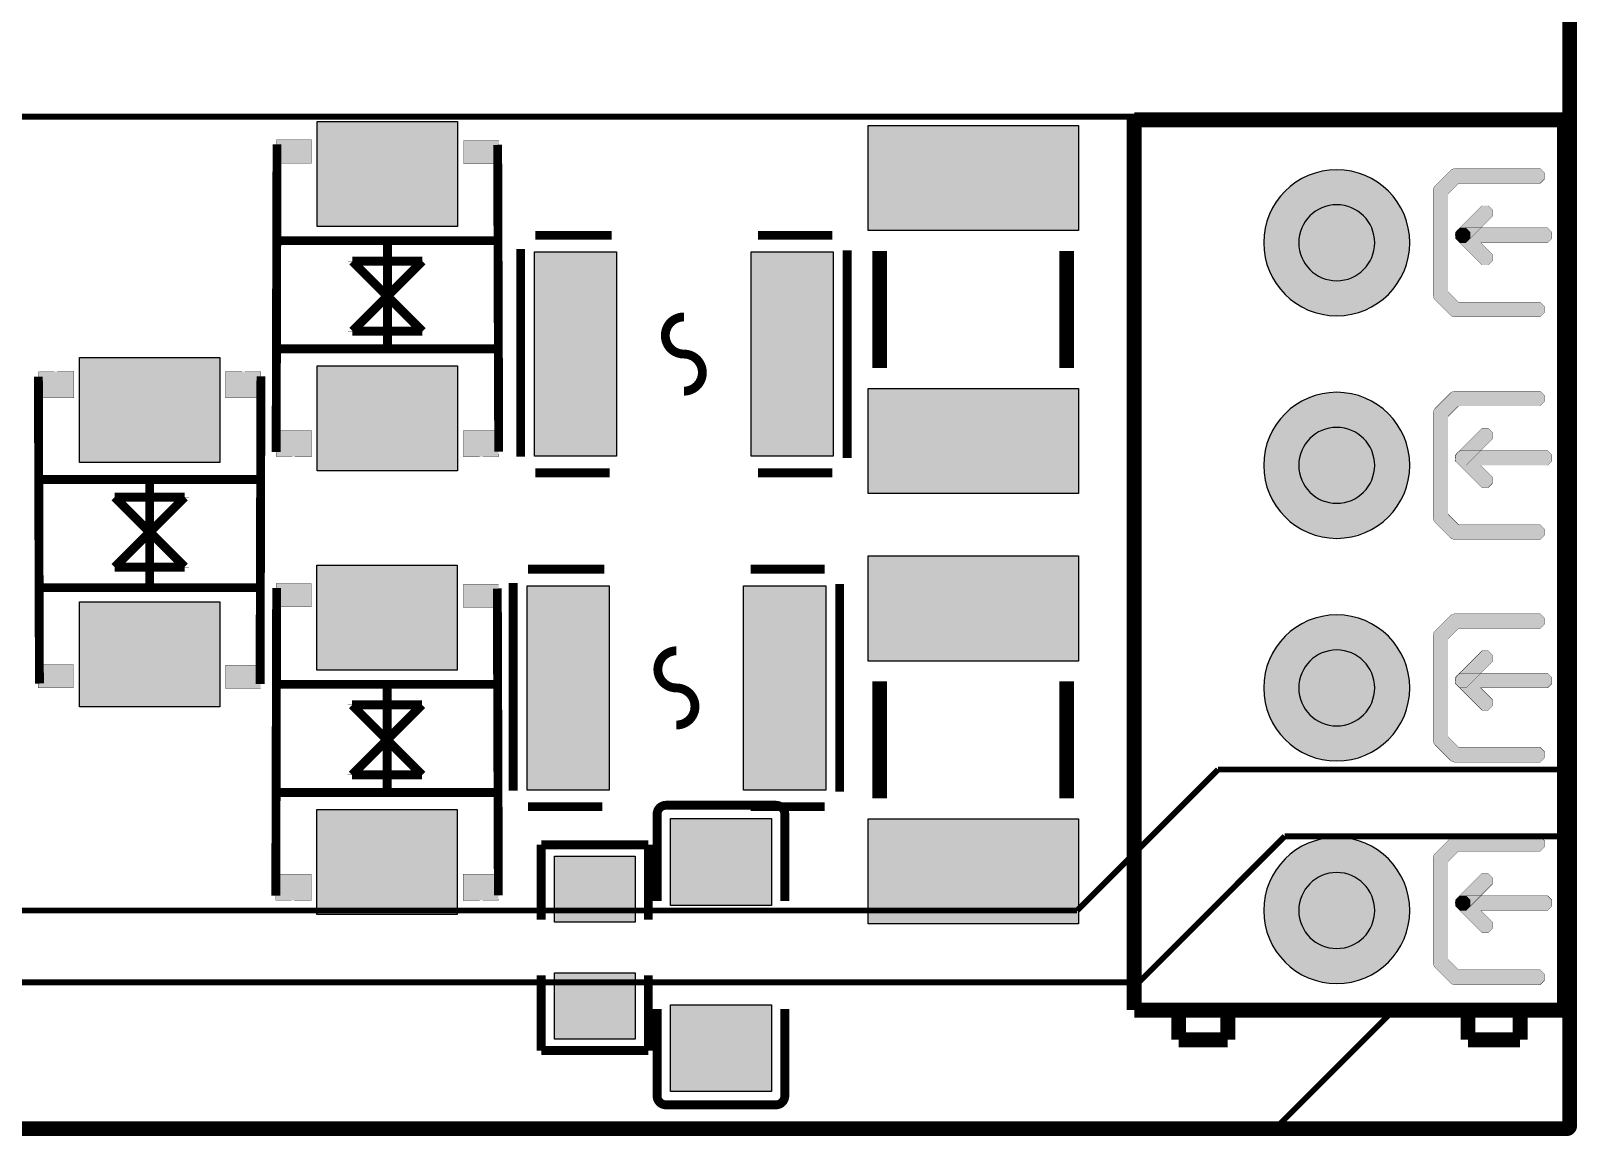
# Model space of a CAD drawing. Header units: millimetres. Extents: x -91.3 to 0.2, y -0.2 to 45.3.
# Drawn here: x -26.29 to 0.18, y -0.18 to 18.74 of the extents above; entities that cross this region are included whole.
import ezdxf

# ---------------------------------------------------------------- set-up
doc = ezdxf.new("R2010")
doc.units = ezdxf.units.MM
doc.header["$MEASUREMENT"] = 0
for name, color, linetype, true_color in [('Board-Outline-Layer', 7, 'Continuous', 0xff00ff), ('Hole-Layer', 7, 'Continuous', 0x222222), ('Multi-Layer', 7, 'Continuous', 0xc0c0c0), ('Top-Layer', 7, 'Continuous', 0xff0000), ('Top-Silkscreen-Layer', 7, 'Continuous', 0xffcc00)]:
    doc.layers.add(name, color=color, linetype=linetype, true_color=true_color)

msp = doc.modelspace()

# ---------------------------------------------------------------- hatches: boundary and pattern name
at = {"layer": 'Hole-Layer'}
for points in [[(-4.587, 15.113, 1), (-3.287, 15.113, 1)], [(-4.587, 11.303, 1), (-3.287, 11.303, 1)], [(-4.587, 7.493, 1), (-3.287, 7.493, 1)], [(-4.587, 3.683, 1), (-3.287, 3.683, 1)]]:
    msp.add_hatch(color=256, dxfattribs=at).paths.add_polyline_path(points)
at = {"layer": 'Multi-Layer'}
for points in [[(-5.187, 15.113, 1), (-2.687, 15.113, 1)], [(-5.187, 15.113, 1), (-2.687, 15.113, 1)], [(-5.187, 15.113, 1), (-2.687, 15.113, 1)], [(-5.187, 11.303, 1), (-2.687, 11.303, 1)], [(-5.187, 11.303, 1), (-2.687, 11.303, 1)], [(-5.187, 11.303, 1), (-2.687, 11.303, 1)], [(-5.187, 7.493, 1), (-2.687, 7.493, 1)], [(-5.187, 7.493, 1), (-2.687, 7.493, 1)], [(-5.187, 7.493, 1), (-2.687, 7.493, 1)], [(-5.187, 3.683, 1), (-2.687, 3.683, 1)], [(-5.187, 3.683, 1), (-2.687, 3.683, 1)], [(-5.187, 3.683, 1), (-2.687, 3.683, 1)]]:
    msp.add_hatch(color=256, dxfattribs=at).paths.add_polyline_path(points)
at = {"layer": 'Top-Layer'}
for points in [[(-21.387, 17.19), (-18.987, 17.19), (-18.987, 15.39), (-21.387, 15.39)], [(-8.36, 15.32), (-11.96, 15.32), (-11.96, 17.12), (-8.36, 17.12)], [(-5.187, 15.113, 1), (-2.687, 15.113, 1)], [(-17.67, 11.458), (-17.67, 14.958), (-16.263, 14.958), (-16.263, 11.458)], [(-13.963, 11.458), (-13.963, 14.958), (-12.556, 14.958), (-12.556, 11.458)], [(-23.057, 11.351), (-25.457, 11.351), (-25.457, 13.151), (-23.057, 13.151)], [(-21.387, 13.007), (-18.987, 13.007), (-18.987, 11.207), (-21.387, 11.207)], [(-8.36, 10.82), (-11.96, 10.82), (-11.96, 12.62), (-8.36, 12.62)], [(-5.187, 11.303, 1), (-2.687, 11.303, 1)], [(-21.393, 9.595), (-18.993, 9.595), (-18.993, 7.795), (-21.393, 7.795)], [(-8.36, 7.954), (-11.96, 7.954), (-11.96, 9.754), (-8.36, 9.754)], [(-17.797, 5.743), (-17.797, 9.243), (-16.39, 9.243), (-16.39, 5.743)], [(-14.09, 5.743), (-14.09, 9.243), (-12.683, 9.243), (-12.683, 5.743)], [(-23.057, 7.169), (-25.457, 7.169), (-25.457, 8.969), (-23.057, 8.969)], [(-5.187, 7.493, 1), (-2.687, 7.493, 1)], [(-21.393, 5.413), (-18.993, 5.413), (-18.993, 3.613), (-21.393, 3.613)], [(-13.614, 3.771), (-15.342, 3.771), (-15.342, 5.256), (-13.614, 5.256)], [(-8.36, 3.454), (-11.96, 3.454), (-11.96, 5.254), (-8.36, 5.254)], [(-5.187, 3.683, 1), (-2.687, 3.683, 1)], [(-17.326, 4.614), (-15.949, 4.614), (-15.949, 3.482), (-17.326, 3.482)], [(-17.326, 2.614), (-15.949, 2.614), (-15.949, 1.482), (-17.326, 1.482)], [(-13.614, 0.586), (-15.342, 0.586), (-15.342, 2.071), (-13.614, 2.071)]]:
    msp.add_hatch(color=256, dxfattribs=at).paths.add_polyline_path(points)
at = {"layer": 'Top-Silkscreen-Layer'}
for points in [[(-22.087, 16.873), (-21.487, 16.873), (-21.487, 16.473), (-22.087, 16.473)], [(-18.277, 16.863), (-18.877, 16.863), (-18.877, 16.463), (-18.277, 16.463)], [(-0.508, 16.129), (-1.852, 16.129), (-2.032, 15.949), (-2.032, 14.351), (-2.032, 14.277), (-1.852, 14.097), (-0.508, 14.097), (-0.455, 14.097), (-0.381, 14.023), (-0.381, 13.917), (-0.455, 13.843), (-0.508, 13.843), (-1.905, 13.843), (-1.918, 13.843), (-1.942, 13.848), (-1.965, 13.857), (-1.986, 13.871), (-1.995, 13.88), (-2.249, 14.134), (-2.258, 14.143), (-2.272, 14.164), (-2.281, 14.187), (-2.286, 14.212), (-2.286, 14.224), (-2.286, 14.224), (-2.286, 14.351), (-2.286, 16.002), (-2.286, 16.015), (-2.281, 16.039), (-2.272, 16.062), (-2.258, 16.083), (-2.249, 16.092), (-2.249, 16.092), (-1.995, 16.346), (-1.986, 16.355), (-1.965, 16.369), (-1.942, 16.378), (-1.918, 16.383), (-1.905, 16.383), (-0.508, 16.383), (-0.455, 16.383), (-0.381, 16.309), (-0.381, 16.203), (-0.455, 16.129)], [(-1.868, 15.33), (-1.487, 15.711), (-1.45, 15.748), (-1.344, 15.748), (-1.27, 15.674), (-1.27, 15.568), (-1.307, 15.531), (-1.688, 15.15), (-1.725, 15.113), (-1.831, 15.113), (-1.905, 15.187), (-1.905, 15.293), (-1.868, 15.33)], [(-0.381, 15.113), (-1.471, 15.113), (-1.307, 14.949), (-1.27, 14.912), (-1.27, 14.806), (-1.344, 14.732), (-1.45, 14.732), (-1.487, 14.769), (-1.487, 14.769), (-1.868, 15.15), (-1.895, 15.177), (-1.91, 15.253), (-1.881, 15.324), (-1.817, 15.367), (-1.778, 15.367), (-0.381, 15.367), (-0.328, 15.367), (-0.254, 15.293), (-0.254, 15.187), (-0.328, 15.113)], [(-1.778, 15.113), (-1.726, 15.114), (-1.652, 15.188), (-1.652, 15.292), (-1.726, 15.366), (-1.778, 15.367), (-1.83, 15.366), (-1.904, 15.292), (-1.904, 15.188), (-1.83, 15.114), (-1.778, 15.113), (-1.778, 15.113)], [(-26.157, 12.46), (-25.557, 12.46), (-25.557, 12.91), (-26.162, 12.903)], [(-22.357, 12.46), (-22.957, 12.46), (-22.957, 12.91), (-22.352, 12.903)], [(-0.508, 12.319), (-1.852, 12.319), (-2.032, 12.139), (-2.032, 10.541), (-2.032, 10.467), (-1.852, 10.287), (-0.508, 10.287), (-0.455, 10.287), (-0.381, 10.213), (-0.381, 10.107), (-0.455, 10.033), (-0.508, 10.033), (-1.905, 10.033), (-1.918, 10.033), (-1.942, 10.038), (-1.965, 10.047), (-1.986, 10.061), (-1.995, 10.07), (-2.249, 10.324), (-2.258, 10.333), (-2.272, 10.354), (-2.281, 10.377), (-2.286, 10.402), (-2.286, 10.414), (-2.286, 10.414), (-2.286, 10.541), (-2.286, 12.192), (-2.286, 12.205), (-2.281, 12.229), (-2.272, 12.252), (-2.258, 12.273), (-2.249, 12.282), (-2.249, 12.282), (-1.995, 12.536), (-1.986, 12.545), (-1.965, 12.559), (-1.942, 12.568), (-1.918, 12.573), (-1.905, 12.573), (-0.508, 12.573), (-0.455, 12.573), (-0.381, 12.499), (-0.381, 12.393), (-0.455, 12.319)], [(-1.868, 11.52), (-1.487, 11.901), (-1.45, 11.938), (-1.344, 11.938), (-1.27, 11.864), (-1.27, 11.758), (-1.307, 11.721), (-1.688, 11.34), (-1.725, 11.303), (-1.831, 11.303), (-1.905, 11.377), (-1.905, 11.483), (-1.868, 11.52)], [(-22.087, 11.898), (-21.487, 11.898), (-21.487, 11.448), (-22.092, 11.455)], [(-18.287, 11.898), (-18.887, 11.898), (-18.887, 11.448), (-18.282, 11.455)], [(-0.381, 11.303), (-1.471, 11.303), (-1.307, 11.139), (-1.27, 11.102), (-1.27, 10.996), (-1.344, 10.922), (-1.45, 10.922), (-1.487, 10.959), (-1.487, 10.959), (-1.868, 11.34), (-1.895, 11.367), (-1.91, 11.443), (-1.881, 11.514), (-1.817, 11.557), (-1.778, 11.557), (-0.381, 11.557), (-0.328, 11.557), (-0.254, 11.483), (-0.254, 11.377), (-0.328, 11.303)], [(-22.093, 9.279), (-21.493, 9.279), (-21.493, 8.879), (-22.093, 8.879)], [(-18.283, 9.269), (-18.883, 9.269), (-18.883, 8.869), (-18.283, 8.869)], [(-0.508, 8.509), (-1.852, 8.509), (-2.032, 8.329), (-2.032, 6.731), (-2.032, 6.657), (-1.852, 6.477), (-0.508, 6.477), (-0.455, 6.477), (-0.381, 6.403), (-0.381, 6.297), (-0.455, 6.223), (-0.508, 6.223), (-1.905, 6.223), (-1.918, 6.223), (-1.942, 6.228), (-1.965, 6.237), (-1.986, 6.251), (-1.995, 6.26), (-2.249, 6.514), (-2.258, 6.523), (-2.272, 6.544), (-2.281, 6.567), (-2.286, 6.592), (-2.286, 6.604), (-2.286, 6.604), (-2.286, 6.731), (-2.286, 8.382), (-2.286, 8.395), (-2.281, 8.419), (-2.272, 8.442), (-2.258, 8.463), (-2.249, 8.472), (-2.249, 8.472), (-1.995, 8.726), (-1.986, 8.735), (-1.965, 8.749), (-1.942, 8.758), (-1.918, 8.763), (-1.905, 8.763), (-0.508, 8.763), (-0.455, 8.763), (-0.381, 8.689), (-0.381, 8.583), (-0.455, 8.509)], [(-1.868, 7.71), (-1.487, 8.091), (-1.45, 8.128), (-1.344, 8.128), (-1.27, 8.054), (-1.27, 7.948), (-1.307, 7.911), (-1.688, 7.53), (-1.725, 7.493), (-1.831, 7.493), (-1.905, 7.567), (-1.905, 7.673), (-1.868, 7.71)], [(-26.167, 7.495), (-25.567, 7.495), (-25.567, 7.895), (-26.167, 7.895)], [(-22.357, 7.485), (-22.957, 7.485), (-22.957, 7.885), (-22.357, 7.885)], [(-0.381, 7.493), (-1.471, 7.493), (-1.307, 7.329), (-1.27, 7.292), (-1.27, 7.186), (-1.344, 7.112), (-1.45, 7.112), (-1.487, 7.149), (-1.487, 7.149), (-1.868, 7.53), (-1.895, 7.557), (-1.91, 7.633), (-1.881, 7.704), (-1.817, 7.747), (-1.778, 7.747), (-0.381, 7.747), (-0.328, 7.747), (-0.254, 7.673), (-0.254, 7.567), (-0.328, 7.493)], [(-0.508, 4.699), (-1.852, 4.699), (-2.032, 4.519), (-2.032, 2.921), (-2.032, 2.847), (-1.852, 2.667), (-0.508, 2.667), (-0.455, 2.667), (-0.381, 2.593), (-0.381, 2.487), (-0.455, 2.413), (-0.508, 2.413), (-1.905, 2.413), (-1.918, 2.413), (-1.942, 2.418), (-1.965, 2.427), (-1.986, 2.441), (-1.995, 2.45), (-2.249, 2.704), (-2.258, 2.713), (-2.272, 2.734), (-2.281, 2.757), (-2.286, 2.781), (-2.286, 2.794), (-2.286, 2.794), (-2.286, 2.921), (-2.286, 4.572), (-2.286, 4.585), (-2.281, 4.609), (-2.272, 4.632), (-2.258, 4.653), (-2.249, 4.662), (-2.249, 4.662), (-1.995, 4.916), (-1.986, 4.925), (-1.965, 4.939), (-1.942, 4.948), (-1.918, 4.953), (-1.905, 4.953), (-0.508, 4.953), (-0.455, 4.953), (-0.381, 4.879), (-0.381, 4.773), (-0.455, 4.699)], [(-22.093, 4.304), (-21.493, 4.304), (-21.493, 3.854), (-22.098, 3.861)], [(-18.293, 4.304), (-18.893, 4.304), (-18.893, 3.854), (-18.288, 3.861)], [(-1.868, 3.9), (-1.487, 4.281), (-1.45, 4.318), (-1.344, 4.318), (-1.27, 4.244), (-1.27, 4.138), (-1.307, 4.101), (-1.688, 3.72), (-1.725, 3.683), (-1.831, 3.683), (-1.905, 3.757), (-1.905, 3.863), (-1.868, 3.9)], [(-0.381, 3.683), (-1.471, 3.683), (-1.307, 3.519), (-1.27, 3.482), (-1.27, 3.376), (-1.344, 3.302), (-1.45, 3.302), (-1.487, 3.339), (-1.487, 3.339), (-1.868, 3.72), (-1.895, 3.747), (-1.91, 3.823), (-1.881, 3.894), (-1.817, 3.937), (-1.778, 3.937), (-0.381, 3.937), (-0.328, 3.937), (-0.254, 3.863), (-0.254, 3.757), (-0.328, 3.683)], [(-1.778, 3.683), (-1.726, 3.684), (-1.652, 3.758), (-1.652, 3.862), (-1.726, 3.936), (-1.778, 3.937), (-1.83, 3.936), (-1.904, 3.862), (-1.904, 3.758), (-1.83, 3.684), (-1.778, 3.683), (-1.778, 3.683)]]:
    msp.add_hatch(color=256, dxfattribs=at).paths.add_polyline_path(points)

# ---------------------------------------------------------------- linework, layer by layer
at = {"layer": 'Board-Outline-Layer', "const_width": 0.254}
msp.add_lwpolyline([(-89.819, -0.05, -0.414), (-89.87, 0), (-89.87, 38.481, -0.414), (-89.819, 38.531), (0, 38.531, -0.414), (0.05, 38.481), (0.05, 0, -0.414), (0, -0.05)], format="xyb", close=True, dxfattribs=at)
at = {"layer": 'Board-Outline-Layer', "const_width": 0.1}
msp.add_lwpolyline([(0, 0), (0, 2.794)], dxfattribs=at)
at = {"layer": 'Hole-Layer'}
for points in [[(-4.587, 15.113, 1), (-3.287, 15.113), (-3.287, 15.113, 1), (-4.587, 15.113)], [(-4.587, 3.683, 1), (-3.287, 3.683), (-3.287, 3.683, 1), (-4.587, 3.683)]]:
    msp.add_lwpolyline(points, format="xyb", dxfattribs=at)
for points in [[(-4.587, 11.303, 1), (-3.287, 11.303, 1)], [(-4.587, 7.493, 1), (-3.287, 7.493, 1)]]:
    msp.add_lwpolyline(points, format="xyb", close=True, dxfattribs=at)
at = {"layer": 'Multi-Layer'}
for points in [[(-5.187, 15.113, 1), (-2.687, 15.113, 1)], [(-5.187, 15.113, 1), (-2.687, 15.113, 1)], [(-5.187, 15.113, 1), (-2.687, 15.113, 1)], [(-5.187, 3.683, 1), (-2.687, 3.683, 1)], [(-5.187, 3.683, 1), (-2.687, 3.683, 1)], [(-5.187, 3.683, 1), (-2.687, 3.683, 1)]]:
    msp.add_lwpolyline(points, format="xyb", close=True, dxfattribs=at)
for points in [[(-5.187, 11.303, 1), (-2.687, 11.303), (-2.687, 11.303, 1), (-5.187, 11.303)], [(-5.187, 11.303, 1), (-2.687, 11.303), (-2.687, 11.303, 1), (-5.187, 11.303)], [(-5.187, 11.303, 1), (-2.687, 11.303), (-2.687, 11.303, 1), (-5.187, 11.303)], [(-5.187, 7.493, 1), (-2.687, 7.493), (-2.687, 7.493, 1), (-5.187, 7.493)], [(-5.187, 7.493, 1), (-2.687, 7.493), (-2.687, 7.493, 1), (-5.187, 7.493)], [(-5.187, 7.493, 1), (-2.687, 7.493), (-2.687, 7.493, 1), (-5.187, 7.493)]]:
    msp.add_lwpolyline(points, format="xyb", dxfattribs=at)
at = {"layer": 'Top-Layer'}
for points in [[(-21.387, 17.19), (-18.987, 17.19), (-18.987, 15.39), (-21.387, 15.39)], [(-8.36, 15.32), (-11.96, 15.32), (-11.96, 17.12), (-8.36, 17.12)], [(-17.67, 11.458), (-17.67, 14.958), (-16.263, 14.958), (-16.263, 11.458)], [(-13.963, 11.458), (-13.963, 14.958), (-12.556, 14.958), (-12.556, 11.458)], [(-23.057, 11.351), (-25.457, 11.351), (-25.457, 13.151), (-23.057, 13.151)], [(-21.387, 13.007), (-18.987, 13.007), (-18.987, 11.207), (-21.387, 11.207)], [(-8.36, 10.82), (-11.96, 10.82), (-11.96, 12.62), (-8.36, 12.62)], [(-21.393, 9.595), (-18.993, 9.595), (-18.993, 7.795), (-21.393, 7.795)], [(-8.36, 7.954), (-11.96, 7.954), (-11.96, 9.754), (-8.36, 9.754)], [(-17.797, 5.743), (-17.797, 9.243), (-16.39, 9.243), (-16.39, 5.743)], [(-14.09, 5.743), (-14.09, 9.243), (-12.683, 9.243), (-12.683, 5.743)], [(-23.057, 7.169), (-25.457, 7.169), (-25.457, 8.969), (-23.057, 8.969)], [(-21.393, 5.413), (-18.993, 5.413), (-18.993, 3.613), (-21.393, 3.613)], [(-13.614, 3.771), (-15.342, 3.771), (-15.342, 5.256), (-13.614, 5.256)], [(-8.36, 3.454), (-11.96, 3.454), (-11.96, 5.254), (-8.36, 5.254)], [(-17.326, 4.614), (-15.949, 4.614), (-15.949, 3.482), (-17.326, 3.482)], [(-17.326, 2.614), (-15.949, 2.614), (-15.949, 1.482), (-17.326, 1.482)], [(-13.614, 0.586), (-15.342, 0.586), (-15.342, 2.071), (-13.614, 2.071)]]:
    msp.add_lwpolyline(points, close=True, dxfattribs=at)
for points in [[(-5.187, 15.113, 1), (-2.687, 15.113, 1)], [(-5.187, 3.683, 1), (-2.687, 3.683, 1)]]:
    msp.add_lwpolyline(points, format="xyb", close=True, dxfattribs=at)
for points in [[(-5.187, 11.303, 1), (-2.687, 11.303), (-2.687, 11.303, 1), (-5.187, 11.303)], [(-5.187, 7.493, 1), (-2.687, 7.493), (-2.687, 7.493, 1), (-5.187, 7.493)]]:
    msp.add_lwpolyline(points, format="xyb", dxfattribs=at)
at = {"layer": 'Top-Silkscreen-Layer'}
for points, const_width in [([(-37.338, 17.272), (0, 17.272)], 0.1), ([(-7.404, 17.218), (-0.038, 17.218)], 0.254), ([(-7.404, 1.978), (-7.404, 17.218)], 0.254), ([(-7.404, 17.218), (-0.038, 17.218)], 0.254), ([(-7.404, 1.978), (-7.404, 17.218)], 0.254), ([(-0.038, 1.978), (-0.038, 17.218)], 0.254), ([(-0.038, 1.978), (-0.038, 17.218)], 0.254), ([(-22.092, 11.531), (-22.077, 16.797)], 0.152), ([(-22.092, 11.531), (-22.077, 16.797)], 0.152), ([(-18.3, 16.789), (-18.282, 11.535)], 0.152), ([(-18.3, 16.789), (-18.282, 11.535)], 0.152), ([(-22.082, 15.148), (-20.187, 15.148)], 0.152), ([(-22.082, 15.148), (-20.187, 15.148)], 0.152), ([(-20.187, 13.298), (-20.187, 15.148)], 0.152), ([(-20.187, 15.148), (-18.294, 15.148)], 0.152), ([(-20.187, 13.298), (-20.187, 15.148)], 0.152), ([(-20.187, 15.148), (-18.294, 15.148)], 0.152), ([(-17.653, 15.24), (-16.348, 15.24)], 0.152), ([(-17.653, 15.24), (-16.348, 15.24)], 0.152), ([(-13.843, 15.24), (-12.573, 15.24)], 0.152), ([(-13.843, 15.24), (-12.573, 15.24)], 0.152), ([(-11.76, 12.97), (-11.76, 14.97)], 0.254), ([(-11.76, 12.97), (-11.76, 14.97)], 0.254), ([(-8.56, 12.97), (-8.56, 14.97)], 0.254), ([(-8.56, 12.97), (-8.56, 14.97)], 0.254), ([(-20.787, 14.798), (-19.587, 14.798)], 0.152), ([(-20.787, 14.794), (-20.787, 14.798)], 0.152), ([(-20.787, 14.798), (-19.587, 14.798)], 0.152), ([(-20.787, 14.794), (-20.787, 14.798)], 0.152), ([(-20.787, 14.794), (-20.187, 14.194)], 0.152), ([(-20.787, 14.794), (-20.187, 14.194)], 0.152), ([(-20.187, 14.199), (-19.588, 14.798)], 0.152), ([(-20.187, 14.199), (-19.588, 14.798)], 0.152), ([(-19.588, 14.798), (-19.587, 14.798)], 0.152), ([(-19.588, 14.798), (-19.587, 14.798)], 0.152), ([(-17.907, 11.45), (-17.907, 15.006)], 0.152), ([(-17.907, 11.45), (-17.907, 15.006)], 0.152), ([(-12.319, 11.43), (-12.319, 14.986)], 0.152), ([(-12.319, 11.43), (-12.319, 14.986)], 0.152), ([(-20.787, 13.602), (-20.187, 14.202)], 0.152), ([(-20.787, 13.602), (-20.187, 14.202)], 0.152), ([(-20.187, 14.197), (-19.588, 13.598)], 0.152), ([(-20.187, 14.197), (-19.588, 13.598)], 0.152), ([(-20.787, 13.598), (-20.787, 13.602)], 0.152), ([(-20.787, 13.598), (-20.787, 13.602)], 0.152), ([(-20.787, 13.598), (-19.587, 13.598)], 0.152), ([(-20.787, 13.598), (-19.587, 13.598)], 0.152), ([(-19.588, 13.598), (-19.587, 13.598)], 0.152), ([(-19.588, 13.598), (-19.587, 13.598)], 0.152), ([(-22.087, 13.298), (-20.187, 13.298)], 0.152), ([(-22.087, 13.298), (-20.187, 13.298)], 0.152), ([(-20.187, 13.298), (-18.288, 13.298)], 0.152), ([(-20.187, 13.298), (-18.288, 13.298)], 0.152), ([(-26.144, 7.569), (-26.162, 12.823)], 0.152), ([(-26.144, 7.569), (-26.162, 12.823)], 0.152), ([(-22.352, 12.827), (-22.367, 7.561)], 0.152), ([(-22.352, 12.827), (-22.367, 7.561)], 0.152), ([(-24.257, 11.06), (-26.156, 11.06)], 0.152), ([(-24.257, 11.06), (-26.156, 11.06)], 0.152), ([(-24.257, 11.06), (-24.257, 9.21)], 0.152), ([(-22.357, 11.06), (-24.257, 11.06)], 0.152), ([(-24.257, 11.06), (-24.257, 9.21)], 0.152), ([(-22.357, 11.06), (-24.257, 11.06)], 0.152), ([(-17.653, 11.176), (-16.383, 11.176)], 0.152), ([(-17.653, 11.176), (-16.383, 11.176)], 0.152), ([(-13.843, 11.176), (-12.573, 11.176)], 0.152), ([(-13.843, 11.176), (-12.573, 11.176)], 0.152), ([(-23.657, 10.76), (-24.857, 10.76)], 0.152), ([(-24.856, 10.76), (-24.857, 10.76)], 0.152), ([(-23.657, 10.76), (-24.857, 10.76)], 0.152), ([(-24.856, 10.76), (-24.857, 10.76)], 0.152), ([(-24.257, 10.161), (-24.856, 10.76)], 0.152), ([(-24.257, 10.161), (-24.856, 10.76)], 0.152), ([(-23.657, 10.756), (-24.257, 10.156)], 0.152), ([(-23.657, 10.756), (-24.257, 10.156)], 0.152), ([(-23.657, 10.76), (-23.657, 10.756)], 0.152), ([(-23.657, 10.76), (-23.657, 10.756)], 0.152), ([(-24.257, 10.159), (-24.856, 9.56)], 0.152), ([(-24.257, 10.159), (-24.856, 9.56)], 0.152), ([(-23.657, 9.564), (-24.257, 10.164)], 0.152), ([(-23.657, 9.564), (-24.257, 10.164)], 0.152), ([(-23.657, 9.56), (-24.857, 9.56)], 0.152), ([(-24.856, 9.56), (-24.857, 9.56)], 0.152), ([(-23.657, 9.56), (-24.857, 9.56)], 0.152), ([(-24.856, 9.56), (-24.857, 9.56)], 0.152), ([(-23.657, 9.564), (-23.657, 9.56)], 0.152), ([(-23.657, 9.564), (-23.657, 9.56)], 0.152), ([(-17.78, 9.525), (-16.475, 9.525)], 0.152), ([(-17.78, 9.525), (-16.475, 9.525)], 0.152), ([(-13.97, 9.525), (-12.7, 9.525)], 0.152), ([(-13.97, 9.525), (-12.7, 9.525)], 0.152), ([(-24.257, 9.21), (-26.15, 9.21)], 0.152), ([(-24.257, 9.21), (-26.15, 9.21)], 0.152), ([(-22.362, 9.21), (-24.257, 9.21)], 0.152), ([(-22.362, 9.21), (-24.257, 9.21)], 0.152), ([(-22.098, 3.937), (-22.083, 9.203)], 0.152), ([(-22.098, 3.937), (-22.083, 9.203)], 0.152), ([(-18.306, 9.195), (-18.288, 3.941)], 0.152), ([(-18.306, 9.195), (-18.288, 3.941)], 0.152), ([(-18.034, 5.735), (-18.034, 9.291)], 0.152), ([(-18.034, 5.735), (-18.034, 9.291)], 0.152), ([(-12.446, 5.715), (-12.446, 9.271)], 0.152), ([(-12.446, 5.715), (-12.446, 9.271)], 0.152), ([(-11.76, 5.604), (-11.76, 7.604)], 0.254), ([(-11.76, 5.604), (-11.76, 7.604)], 0.254), ([(-8.56, 5.604), (-8.56, 7.604)], 0.254), ([(-8.56, 5.604), (-8.56, 7.604)], 0.254), ([(-22.088, 7.554), (-20.193, 7.554)], 0.152), ([(-22.088, 7.554), (-20.193, 7.554)], 0.152), ([(-20.193, 5.704), (-20.193, 7.554)], 0.152), ([(-20.193, 7.554), (-18.3, 7.554)], 0.152), ([(-20.193, 5.704), (-20.193, 7.554)], 0.152), ([(-20.193, 7.554), (-18.3, 7.554)], 0.152), ([(-20.793, 7.204), (-19.593, 7.204)], 0.152), ([(-20.793, 7.2), (-20.793, 7.204)], 0.152), ([(-20.793, 7.204), (-19.593, 7.204)], 0.152), ([(-20.793, 7.2), (-20.793, 7.204)], 0.152), ([(-20.793, 7.2), (-20.193, 6.6)], 0.152), ([(-20.793, 7.2), (-20.193, 6.6)], 0.152), ([(-20.193, 6.605), (-19.594, 7.204)], 0.152), ([(-20.193, 6.605), (-19.594, 7.204)], 0.152), ([(-19.594, 7.204), (-19.593, 7.204)], 0.152), ([(-19.594, 7.204), (-19.593, 7.204)], 0.152), ([(-20.793, 6.008), (-20.193, 6.608)], 0.152), ([(-20.793, 6.008), (-20.193, 6.608)], 0.152), ([(-20.193, 6.603), (-19.594, 6.004)], 0.152), ([(-20.193, 6.603), (-19.594, 6.004)], 0.152), ([(-8.382, 3.683), (-5.969, 6.096)], 0.1), ([(-5.969, 6.096), (0, 6.096)], 0.1), ([(-20.793, 6.004), (-20.793, 6.008)], 0.152), ([(-20.793, 6.004), (-20.793, 6.008)], 0.152), ([(-20.793, 6.004), (-19.593, 6.004)], 0.152), ([(-20.793, 6.004), (-19.593, 6.004)], 0.152), ([(-19.594, 6.004), (-19.593, 6.004)], 0.152), ([(-19.594, 6.004), (-19.593, 6.004)], 0.152), ([(-22.093, 5.704), (-20.193, 5.704)], 0.152), ([(-22.093, 5.704), (-20.193, 5.704)], 0.152), ([(-20.193, 5.704), (-18.294, 5.704)], 0.152), ([(-20.193, 5.704), (-18.294, 5.704)], 0.152), ([(-15.418, 5.485), (-13.538, 5.485)], 0.152), ([(-15.418, 5.485), (-13.538, 5.485)], 0.152), ([(-17.78, 5.461), (-16.51, 5.461)], 0.152), ([(-17.78, 5.461), (-16.51, 5.461)], 0.152), ([(-15.571, 3.847), (-15.571, 5.332)], 0.152), ([(-15.571, 3.847), (-15.571, 5.332)], 0.152), ([(-13.97, 5.461), (-12.7, 5.461)], 0.152), ([(-13.97, 5.461), (-12.7, 5.461)], 0.152), ([(-13.385, 3.847), (-13.385, 5.332)], 0.152), ([(-13.385, 3.847), (-13.385, 5.332)], 0.152), ([(-17.554, 3.524), (-17.554, 4.809)], 0.152), ([(-17.554, 4.809), (-15.72, 4.809)], 0.152), ([(-17.554, 3.524), (-17.554, 4.809)], 0.152), ([(-17.554, 4.809), (-15.72, 4.809)], 0.152), ([(-15.72, 3.524), (-15.72, 4.809)], 0.152), ([(-15.72, 3.524), (-15.72, 4.809)], 0.152), ([(-7.326, 2.453), (-4.826, 4.953)], 0.1), ([(-4.826, 4.953), (0, 4.953)], 0.1), ([(-30.861, 3.683), (-21.59, 3.683)], 0.1), ([(-21.59, 3.683), (-8.382, 3.683)], 0.1), ([(-17.554, 1.287), (-17.554, 2.572)], 0.152), ([(-17.554, 1.287), (-17.554, 2.572)], 0.152), ([(-15.72, 1.287), (-15.72, 2.572)], 0.152), ([(-15.72, 1.287), (-15.72, 2.572)], 0.152), ([(-32.639, 2.453), (-7.326, 2.453)], 0.1), ([(-15.571, 0.51), (-15.571, 1.995)], 0.152), ([(-15.571, 0.51), (-15.571, 1.995)], 0.152), ([(-13.385, 0.51), (-13.385, 1.995)], 0.152), ([(-13.385, 0.51), (-13.385, 1.995)], 0.152), ([(-7.404, 1.978), (-0.038, 1.978)], 0.254), ([(-7.404, 1.978), (-0.038, 1.978)], 0.254), ([(-6.642, 1.47), (-6.642, 1.978)], 0.254), ([(-6.642, 1.47), (-6.642, 1.978)], 0.254), ([(-5.802, 1.47), (-5.802, 1.978)], 0.254), ([(-5.802, 1.47), (-5.802, 1.978)], 0.254), ([(-4.94, 0), (-2.962, 1.978)], 0.1), ([(-2.962, 1.978), (-0.038, 1.978)], 0.1), ([(-1.689, 1.47), (-1.689, 1.978)], 0.254), ([(-1.689, 1.47), (-1.689, 1.978)], 0.254), ([(-0.798, 1.47), (-0.798, 1.978)], 0.254), ([(-0.798, 1.47), (-0.798, 1.978)], 0.254), ([(-6.642, 1.47), (-5.802, 1.47)], 0.254), ([(-6.642, 1.47), (-5.802, 1.47)], 0.254), ([(-1.689, 1.47), (-0.798, 1.47)], 0.254), ([(-1.689, 1.47), (-0.798, 1.47)], 0.254), ([(-17.554, 1.287), (-15.72, 1.287)], 0.152), ([(-17.554, 1.287), (-15.72, 1.287)], 0.152), ([(-15.418, 0.357), (-13.538, 0.357)], 0.152), ([(-15.418, 0.357), (-13.538, 0.357)], 0.152), ([(-37.211, 0), (-4.94, 0)], 0.1)]:
    msp.add_lwpolyline(points, dxfattribs=dict(at, const_width=const_width))
at = {"layer": 'Top-Silkscreen-Layer', "const_width": 0.00508}
for points in [[(-22.087, 16.873), (-21.487, 16.873), (-21.487, 16.473), (-22.087, 16.473)], [(-18.277, 16.863), (-18.877, 16.863), (-18.877, 16.463), (-18.277, 16.463)], [(-0.508, 16.129), (-1.852, 16.129), (-2.032, 15.949), (-2.032, 14.351), (-2.032, 14.277), (-1.852, 14.097), (-0.508, 14.097), (-0.455, 14.097), (-0.381, 14.023), (-0.381, 13.917), (-0.455, 13.843), (-0.508, 13.843), (-1.905, 13.843), (-1.918, 13.843), (-1.942, 13.848), (-1.965, 13.857), (-1.986, 13.871), (-1.995, 13.88), (-2.249, 14.134), (-2.258, 14.143), (-2.272, 14.164), (-2.281, 14.187), (-2.286, 14.212), (-2.286, 14.224), (-2.286, 14.224), (-2.286, 14.351), (-2.286, 16.002), (-2.286, 16.015), (-2.281, 16.039), (-2.272, 16.062), (-2.258, 16.083), (-2.249, 16.092), (-2.249, 16.092), (-1.995, 16.346), (-1.986, 16.355), (-1.965, 16.369), (-1.942, 16.378), (-1.918, 16.383), (-1.905, 16.383), (-0.508, 16.383), (-0.455, 16.383), (-0.381, 16.309), (-0.381, 16.203), (-0.455, 16.129)], [(-1.868, 15.33), (-1.487, 15.711), (-1.45, 15.748), (-1.344, 15.748), (-1.27, 15.674), (-1.27, 15.568), (-1.307, 15.531), (-1.688, 15.15), (-1.725, 15.113), (-1.831, 15.113), (-1.905, 15.187), (-1.905, 15.293), (-1.868, 15.33)], [(-0.381, 15.113), (-1.471, 15.113), (-1.307, 14.949), (-1.27, 14.912), (-1.27, 14.806), (-1.344, 14.732), (-1.45, 14.732), (-1.487, 14.769), (-1.487, 14.769), (-1.868, 15.15), (-1.895, 15.177), (-1.91, 15.253), (-1.881, 15.324), (-1.817, 15.367), (-1.778, 15.367), (-0.381, 15.367), (-0.328, 15.367), (-0.254, 15.293), (-0.254, 15.187), (-0.328, 15.113)], [(-1.778, 15.113), (-1.726, 15.114), (-1.652, 15.188), (-1.652, 15.292), (-1.726, 15.366), (-1.778, 15.367), (-1.83, 15.366), (-1.904, 15.292), (-1.904, 15.188), (-1.83, 15.114), (-1.778, 15.113), (-1.778, 15.113)], [(-26.157, 12.46), (-25.557, 12.46), (-25.557, 12.91), (-26.162, 12.903)], [(-22.357, 12.46), (-22.957, 12.46), (-22.957, 12.91), (-22.352, 12.903)], [(-0.508, 12.319), (-1.852, 12.319), (-2.032, 12.139), (-2.032, 10.541), (-2.032, 10.467), (-1.852, 10.287), (-0.508, 10.287), (-0.455, 10.287), (-0.381, 10.213), (-0.381, 10.107), (-0.455, 10.033), (-0.508, 10.033), (-1.905, 10.033), (-1.918, 10.033), (-1.942, 10.038), (-1.965, 10.047), (-1.986, 10.061), (-1.995, 10.07), (-2.249, 10.324), (-2.258, 10.333), (-2.272, 10.354), (-2.281, 10.377), (-2.286, 10.402), (-2.286, 10.414), (-2.286, 10.414), (-2.286, 10.541), (-2.286, 12.192), (-2.286, 12.205), (-2.281, 12.229), (-2.272, 12.252), (-2.258, 12.273), (-2.249, 12.282), (-2.249, 12.282), (-1.995, 12.536), (-1.986, 12.545), (-1.965, 12.559), (-1.942, 12.568), (-1.918, 12.573), (-1.905, 12.573), (-0.508, 12.573), (-0.455, 12.573), (-0.381, 12.499), (-0.381, 12.393), (-0.455, 12.319)], [(-1.868, 11.52), (-1.487, 11.901), (-1.45, 11.938), (-1.344, 11.938), (-1.27, 11.864), (-1.27, 11.758), (-1.307, 11.721), (-1.688, 11.34), (-1.725, 11.303), (-1.831, 11.303), (-1.905, 11.377), (-1.905, 11.483), (-1.868, 11.52)], [(-22.087, 11.898), (-21.487, 11.898), (-21.487, 11.448), (-22.092, 11.455)], [(-18.287, 11.898), (-18.887, 11.898), (-18.887, 11.448), (-18.282, 11.455)], [(-0.381, 11.303), (-1.471, 11.303), (-1.307, 11.139), (-1.27, 11.102), (-1.27, 10.996), (-1.344, 10.922), (-1.45, 10.922), (-1.487, 10.959), (-1.487, 10.959), (-1.868, 11.34), (-1.895, 11.367), (-1.91, 11.443), (-1.881, 11.514), (-1.817, 11.557), (-1.778, 11.557), (-0.381, 11.557), (-0.328, 11.557), (-0.254, 11.483), (-0.254, 11.377), (-0.328, 11.303)], [(-22.093, 9.279), (-21.493, 9.279), (-21.493, 8.879), (-22.093, 8.879)], [(-18.283, 9.269), (-18.883, 9.269), (-18.883, 8.869), (-18.283, 8.869)], [(-0.508, 8.509), (-1.852, 8.509), (-2.032, 8.329), (-2.032, 6.731), (-2.032, 6.657), (-1.852, 6.477), (-0.508, 6.477), (-0.455, 6.477), (-0.381, 6.403), (-0.381, 6.297), (-0.455, 6.223), (-0.508, 6.223), (-1.905, 6.223), (-1.918, 6.223), (-1.942, 6.228), (-1.965, 6.237), (-1.986, 6.251), (-1.995, 6.26), (-2.249, 6.514), (-2.258, 6.523), (-2.272, 6.544), (-2.281, 6.567), (-2.286, 6.592), (-2.286, 6.604), (-2.286, 6.604), (-2.286, 6.731), (-2.286, 8.382), (-2.286, 8.395), (-2.281, 8.419), (-2.272, 8.442), (-2.258, 8.463), (-2.249, 8.472), (-2.249, 8.472), (-1.995, 8.726), (-1.986, 8.735), (-1.965, 8.749), (-1.942, 8.758), (-1.918, 8.763), (-1.905, 8.763), (-0.508, 8.763), (-0.455, 8.763), (-0.381, 8.689), (-0.381, 8.583), (-0.455, 8.509)], [(-1.868, 7.71), (-1.487, 8.091), (-1.45, 8.128), (-1.344, 8.128), (-1.27, 8.054), (-1.27, 7.948), (-1.307, 7.911), (-1.688, 7.53), (-1.725, 7.493), (-1.831, 7.493), (-1.905, 7.567), (-1.905, 7.673), (-1.868, 7.71)], [(-26.167, 7.495), (-25.567, 7.495), (-25.567, 7.895), (-26.167, 7.895)], [(-22.357, 7.485), (-22.957, 7.485), (-22.957, 7.885), (-22.357, 7.885)], [(-0.381, 7.493), (-1.471, 7.493), (-1.307, 7.329), (-1.27, 7.292), (-1.27, 7.186), (-1.344, 7.112), (-1.45, 7.112), (-1.487, 7.149), (-1.487, 7.149), (-1.868, 7.53), (-1.895, 7.557), (-1.91, 7.633), (-1.881, 7.704), (-1.817, 7.747), (-1.778, 7.747), (-0.381, 7.747), (-0.328, 7.747), (-0.254, 7.673), (-0.254, 7.567), (-0.328, 7.493)], [(-0.508, 4.699), (-1.852, 4.699), (-2.032, 4.519), (-2.032, 2.921), (-2.032, 2.847), (-1.852, 2.667), (-0.508, 2.667), (-0.455, 2.667), (-0.381, 2.593), (-0.381, 2.487), (-0.455, 2.413), (-0.508, 2.413), (-1.905, 2.413), (-1.918, 2.413), (-1.942, 2.418), (-1.965, 2.427), (-1.986, 2.441), (-1.995, 2.45), (-2.249, 2.704), (-2.258, 2.713), (-2.272, 2.734), (-2.281, 2.757), (-2.286, 2.781), (-2.286, 2.794), (-2.286, 2.794), (-2.286, 2.921), (-2.286, 4.572), (-2.286, 4.585), (-2.281, 4.609), (-2.272, 4.632), (-2.258, 4.653), (-2.249, 4.662), (-2.249, 4.662), (-1.995, 4.916), (-1.986, 4.925), (-1.965, 4.939), (-1.942, 4.948), (-1.918, 4.953), (-1.905, 4.953), (-0.508, 4.953), (-0.455, 4.953), (-0.381, 4.879), (-0.381, 4.773), (-0.455, 4.699)], [(-22.093, 4.304), (-21.493, 4.304), (-21.493, 3.854), (-22.098, 3.861)], [(-18.293, 4.304), (-18.893, 4.304), (-18.893, 3.854), (-18.288, 3.861)], [(-1.868, 3.9), (-1.487, 4.281), (-1.45, 4.318), (-1.344, 4.318), (-1.27, 4.244), (-1.27, 4.138), (-1.307, 4.101), (-1.688, 3.72), (-1.725, 3.683), (-1.831, 3.683), (-1.905, 3.757), (-1.905, 3.863), (-1.868, 3.9)], [(-0.381, 3.683), (-1.471, 3.683), (-1.307, 3.519), (-1.27, 3.482), (-1.27, 3.376), (-1.344, 3.302), (-1.45, 3.302), (-1.487, 3.339), (-1.487, 3.339), (-1.868, 3.72), (-1.895, 3.747), (-1.91, 3.823), (-1.881, 3.894), (-1.817, 3.937), (-1.778, 3.937), (-0.381, 3.937), (-0.328, 3.937), (-0.254, 3.863), (-0.254, 3.757), (-0.328, 3.683)], [(-1.778, 3.683), (-1.726, 3.684), (-1.652, 3.758), (-1.652, 3.862), (-1.726, 3.936), (-1.778, 3.937), (-1.83, 3.936), (-1.904, 3.862), (-1.904, 3.758), (-1.83, 3.684), (-1.778, 3.683), (-1.778, 3.683)]]:
    msp.add_lwpolyline(points, close=True, dxfattribs=at)
at = {"layer": 'Top-Silkscreen-Layer', "const_width": 0.152}
for points in [[(-15.113, 13.843, 1), (-15.113, 13.208)], [(-15.113, 13.843, 1), (-15.113, 13.208)], [(-15.113, 12.573, 1), (-15.113, 13.208)], [(-15.113, 12.573, 1), (-15.113, 13.208)], [(-15.24, 8.128, 1), (-15.24, 7.493)], [(-15.24, 8.128, 1), (-15.24, 7.493)], [(-15.24, 6.858, 1), (-15.24, 7.493)], [(-15.24, 6.858, 1), (-15.24, 7.493)], [(-15.418, 5.485, 0.414), (-15.571, 5.332)], [(-15.418, 5.485, 0.414), (-15.571, 5.332)], [(-13.385, 5.332, 0.414), (-13.538, 5.485)], [(-13.385, 5.332, 0.414), (-13.538, 5.485)], [(-15.571, 0.51, 0.414), (-15.418, 0.357)], [(-15.571, 0.51, 0.414), (-15.418, 0.357)], [(-13.538, 0.357, 0.414), (-13.385, 0.51)], [(-13.538, 0.357, 0.414), (-13.385, 0.51)]]:
    msp.add_lwpolyline(points, format="xyb", dxfattribs=at)

doc.saveas('drawing.dxf')
